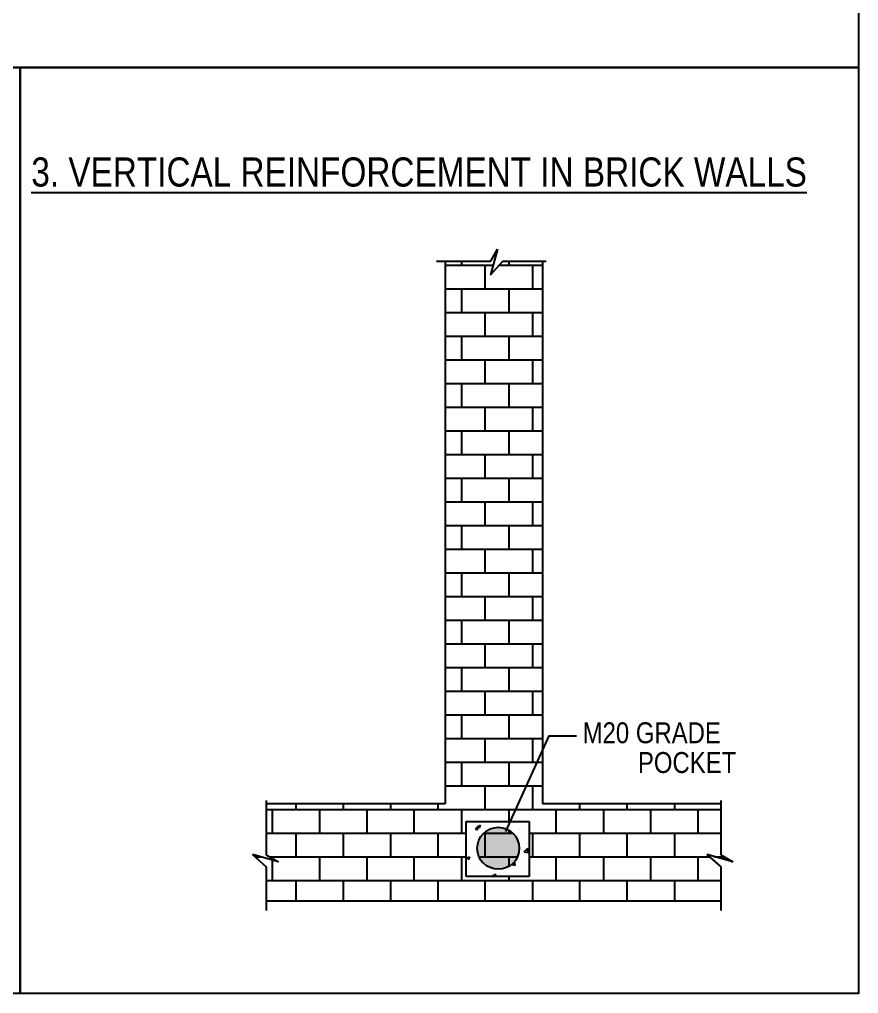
# Model space of a CAD drawing. Header units: metres. Extents: x 516 to 666, y 54 to 108.
# Drawn here: x 606.29 to 609.086, y 86.464 to 89.71 of the extents above; entities that cross this region are included whole.
import ezdxf

# ---------------------------------------------------------------- set-up
doc = ezdxf.new("R2010")
doc.units = ezdxf.units.M
doc.header["$LTSCALE"] = 30
doc.header["$MEASUREMENT"] = 0
doc.layers.get('0').update_dxf_attribs({"linetype": 'CONTINUOUS'})
doc.styles.get("Standard").update_dxf_attribs({"font": 'ARIALN.TTF', "height": 10})

msp = doc.modelspace()

# ---------------------------------------------------------------- hatches: boundary and pattern name
msp.add_hatch(color=256).paths.add_polyline_path([(607.9557, 86.9484, 1), (607.8157, 86.9484, 1)])

# ---------------------------------------------------------------- linework, layer by layer
for p, q in [((607.8834, 88.945), (607.8595, 88.8585)), ((607.8608, 88.9049), (607.8834, 88.945)), ((607.6798, 88.9049), (607.8608, 88.9049)), ((607.7083, 88.9049), (607.7083, 87.0965)), ((607.7637, 88.8917), (607.7637, 88.9049)), ((607.8595, 88.8585), (607.901, 88.9049)), ((607.901, 88.9049), (608.0457, 88.9049)), ((607.9214, 88.8917), (607.9214, 88.9049)), ((608.0326, 88.9049), (608.0326, 87.0965)), ((607.7083, 88.8917), (607.8687, 88.8917)), ((607.8425, 88.8129), (607.8425, 88.8917)), ((607.8892, 88.8917), (608.0326, 88.8917)), ((608.0003, 88.8129), (608.0003, 88.8917)), ((607.7083, 88.8129), (608.0326, 88.8129)), ((607.7637, 88.734), (607.7637, 88.8129)), ((607.9214, 88.734), (607.9214, 88.8129)), ((607.7083, 88.734), (608.0326, 88.734)), ((607.8425, 88.6551), (607.8425, 88.734)), ((608.0003, 88.6551), (608.0003, 88.734)), ((607.7083, 88.6551), (608.0326, 88.6551)), ((607.7637, 88.5763), (607.7637, 88.6551)), ((607.9214, 88.5763), (607.9214, 88.6551)), ((607.7083, 88.5763), (608.0326, 88.5763)), ((607.8425, 88.4974), (607.8425, 88.5763)), ((608.0003, 88.4974), (608.0003, 88.5763)), ((607.7083, 88.4974), (608.0326, 88.4974)), ((607.7637, 88.4185), (607.7637, 88.4974)), ((607.9214, 88.4185), (607.9214, 88.4974)), ((607.7083, 88.4185), (608.0326, 88.4185)), ((607.8425, 88.3397), (607.8425, 88.4185)), ((608.0003, 88.3397), (608.0003, 88.4185)), ((607.7083, 88.3397), (608.0326, 88.3397)), ((607.7637, 88.2608), (607.7637, 88.3397)), ((607.9214, 88.2608), (607.9214, 88.3397)), ((607.7083, 88.2608), (608.0326, 88.2608)), ((607.8425, 88.1819), (607.8425, 88.2608)), ((608.0003, 88.1819), (608.0003, 88.2608)), ((607.7083, 88.1819), (608.0326, 88.1819)), ((607.7637, 88.1031), (607.7637, 88.1819)), ((607.9214, 88.1031), (607.9214, 88.1819)), ((607.7083, 88.1031), (608.0326, 88.1031)), ((607.8425, 88.0242), (607.8425, 88.1031)), ((608.0003, 88.0242), (608.0003, 88.1031)), ((607.7083, 88.0242), (608.0326, 88.0242)), ((607.7637, 87.9454), (607.7637, 88.0242)), ((607.9214, 87.9454), (607.9214, 88.0242)), ((607.7083, 87.9454), (608.0326, 87.9454)), ((607.8425, 87.8665), (607.8425, 87.9454)), ((608.0003, 87.8665), (608.0003, 87.9454)), ((607.7083, 87.8665), (608.0326, 87.8665)), ((607.7637, 87.7876), (607.7637, 87.8665)), ((607.9214, 87.7876), (607.9214, 87.8665)), ((607.7083, 87.7876), (608.0326, 87.7876)), ((607.8425, 87.7088), (607.8425, 87.7876)), ((608.0003, 87.7088), (608.0003, 87.7876)), ((607.7083, 87.7088), (608.0326, 87.7088)), ((607.7637, 87.6299), (607.7637, 87.7088)), ((607.9214, 87.6299), (607.9214, 87.7088)), ((607.7083, 87.6299), (608.0326, 87.6299)), ((607.8425, 87.551), (607.8425, 87.6299)), ((608.0003, 87.551), (608.0003, 87.6299)), ((607.7083, 87.551), (608.0326, 87.551)), ((607.7637, 87.4722), (607.7637, 87.551)), ((607.9214, 87.4722), (607.9214, 87.551)), ((607.7083, 87.4722), (608.0326, 87.4722)), ((607.8425, 87.3933), (607.8425, 87.4722)), ((608.0003, 87.3933), (608.0003, 87.4722)), ((607.7083, 87.3933), (608.0326, 87.3933)), ((607.7637, 87.3144), (607.7637, 87.3933)), ((607.9214, 87.3144), (607.9214, 87.3933)), ((607.7083, 87.3144), (608.0326, 87.3144)), ((607.8425, 87.2356), (607.8425, 87.3144)), ((608.0003, 87.2356), (608.0003, 87.3144)), ((607.7083, 87.2356), (608.0326, 87.2356)), ((607.7637, 87.1567), (607.7637, 87.2356)), ((607.9214, 87.1567), (607.9214, 87.2356)), ((607.7083, 87.1567), (608.0326, 87.1567)), ((607.8425, 87.0778), (607.8425, 87.1567)), ((608.0003, 87.0778), (608.0003, 87.1567)), ((607.1125, 87.1072), (607.1125, 86.9263)), ((608.627, 87.1072), (608.627, 86.9263)), ((607.7083, 87.0965), (607.1125, 87.0965)), ((607.1125, 87.0778), (608.627, 87.0778)), ((607.1327, 86.999), (607.1327, 87.0778)), ((607.2116, 87.0778), (607.2116, 87.0965)), ((607.2905, 86.999), (607.2905, 87.0778)), ((607.3693, 87.0778), (607.3693, 87.0965)), ((607.4482, 86.999), (607.4482, 87.0778)), ((607.5271, 87.0778), (607.5271, 87.0965)), ((607.6059, 86.999), (607.6059, 87.0778)), ((607.6848, 87.0778), (607.6848, 87.0965)), ((607.7637, 86.999), (607.7637, 87.0778)), ((607.9214, 87.0372), (607.9214, 87.0778)), ((608.627, 87.0965), (608.0326, 87.0965)), ((608.0791, 86.999), (608.0791, 87.0778)), ((608.158, 87.0778), (608.158, 87.0965)), ((608.2369, 86.999), (608.2369, 87.0778)), ((608.3157, 87.0778), (608.3157, 87.0965)), ((608.3946, 86.999), (608.3946, 87.0778)), ((608.4735, 87.0778), (608.4735, 87.0965)), ((608.5523, 86.999), (608.5523, 87.0778)), ((607.7784, 87.0372), (607.9888, 87.0372)), ((607.7784, 86.8543), (607.7784, 87.0372)), ((607.8065, 87.0333), (607.8065, 87.0333)), ((607.8092, 87.0115), (607.8162, 87.0199)), ((607.8092, 87.0115), (607.8179, 87.0108)), ((607.816, 87.0212), (607.8262, 87.025)), ((607.816, 87.0212), (607.8233, 87.0163)), ((607.8179, 87.0108), (607.8162, 87.0199)), ((607.8232, 87.0163), (607.8262, 87.025)), ((607.9069, 87.0164), (607.9069, 87.0164)), ((607.9194, 87.0098), (607.9202, 87.0108)), ((607.9205, 87.0092), (607.9202, 87.0108)), ((607.9258, 87.016), (607.9258, 87.016)), ((607.9564, 87.0102), (607.9564, 87.0102)), ((607.9618, 87.0236), (607.9618, 87.0236)), ((607.9888, 87.0372), (607.9888, 86.8543)), ((607.1125, 86.999), (607.7784, 86.999)), ((607.2116, 86.9201), (607.2116, 86.999)), ((607.3693, 86.9201), (607.3693, 86.999)), ((607.5271, 86.9201), (607.5271, 86.999)), ((607.6848, 86.9201), (607.6848, 86.999)), ((607.779, 86.9995), (607.779, 86.9995)), ((607.8079, 86.9901), (607.8079, 86.9901)), ((607.8159, 86.9833), (607.8159, 86.9833)), ((607.8373, 86.999), (607.9341, 86.999)), ((607.8425, 86.9201), (607.8425, 86.999)), ((607.9214, 86.999), (607.9214, 87.0086)), ((607.9888, 86.999), (608.627, 86.999)), ((608.0003, 86.9201), (608.0003, 86.999)), ((608.158, 86.9201), (608.158, 86.999)), ((608.3157, 86.9201), (608.3157, 86.999)), ((608.4735, 86.9201), (608.4735, 86.999)), ((607.9547, 86.962), (607.9547, 86.962)), ((607.9707, 86.9768), (607.9707, 86.9768)), ((607.9724, 86.9367), (607.9837, 86.9484)), ((607.9811, 86.9653), (607.9811, 86.9653)), ((607.9849, 86.9343), (607.9833, 86.948)), ((607.1527, 86.9037), (607.0661, 86.9275)), ((607.0661, 86.9275), (607.1125, 86.8861)), ((607.0744, 86.9201), (607.0931, 86.9201)), ((607.1125, 86.9263), (607.1527, 86.9037)), ((607.1235, 86.9201), (607.7784, 86.9201)), ((607.1327, 86.9149), (607.1327, 86.9201)), ((607.2905, 86.8412), (607.2905, 86.9201)), ((607.4482, 86.8412), (607.4482, 86.9201)), ((607.6059, 86.8412), (607.6059, 86.9201)), ((607.7637, 86.8412), (607.7637, 86.9201)), ((607.7808, 86.916), (607.7909, 86.9199)), ((607.7808, 86.916), (607.788, 86.9112)), ((607.788, 86.9112), (607.7909, 86.9199)), ((607.8061, 86.9418), (607.8061, 86.9418)), ((607.812, 86.9362), (607.812, 86.9362)), ((607.8216, 86.9201), (607.9497, 86.9201)), ((607.9214, 86.8882), (607.9214, 86.9201)), ((607.9529, 86.9137), (607.9529, 86.9137)), ((607.972, 86.9363), (607.9849, 86.9343)), ((607.9771, 86.9213), (607.9771, 86.9213)), ((607.9888, 86.9201), (608.5889, 86.9201)), ((608.0791, 86.8412), (608.0791, 86.9201)), ((608.2369, 86.8412), (608.2369, 86.9201)), ((608.3946, 86.8412), (608.3946, 86.9201)), ((608.5523, 86.8412), (608.5523, 86.9201)), ((608.5806, 86.9275), (608.627, 86.8861)), ((608.6672, 86.9037), (608.5806, 86.9275)), ((608.6076, 86.9201), (608.638, 86.9201)), ((608.627, 86.9263), (608.6672, 86.9037)), ((608.6312, 86.9201), (608.6312, 86.924)), ((607.1125, 86.8861), (607.1125, 86.7414)), ((607.1327, 86.8412), (607.1327, 86.9092)), ((607.7871, 86.9096), (607.7871, 86.9096)), ((607.7943, 86.8972), (607.7943, 86.8972)), ((607.8044, 86.8936), (607.8044, 86.8936)), ((607.8293, 86.9025), (607.8311, 86.9046)), ((607.8293, 86.9025), (607.8331, 86.9022)), ((607.8306, 86.902), (607.8306, 86.902)), ((607.9333, 86.8934), (607.9403, 86.9017)), ((607.9333, 86.8934), (607.942, 86.8926)), ((607.942, 86.8926), (607.9403, 86.9017)), ((607.9419, 86.9031), (607.9419, 86.9031)), ((608.627, 86.8861), (608.627, 86.7414)), ((607.9888, 86.8543), (607.7784, 86.8543)), ((607.8673, 86.8577), (607.8775, 86.8616)), ((607.8673, 86.8577), (607.8723, 86.8543)), ((607.875, 86.8543), (607.8774, 86.8616)), ((607.8758, 86.8546), (607.8758, 86.8546)), ((607.8906, 86.8642), (607.8906, 86.8642)), ((607.9214, 86.8412), (607.9214, 86.8543)), ((607.9389, 86.8641), (607.9389, 86.8641)), ((607.9511, 86.8655), (607.9511, 86.8655)), ((607.9751, 86.8788), (607.9751, 86.8788)), ((607.9752, 86.8689), (607.9752, 86.8689)), ((607.1125, 86.8412), (608.627, 86.8412)), ((607.2116, 86.7723), (607.2116, 86.8412)), ((607.3693, 86.7723), (607.3693, 86.8412)), ((607.5271, 86.7723), (607.5271, 86.8412)), ((607.6848, 86.7723), (607.6848, 86.8412)), ((607.8425, 86.7723), (607.8425, 86.8412)), ((608.0003, 86.7723), (608.0003, 86.8412)), ((608.158, 86.7723), (608.158, 86.8412)), ((608.3157, 86.7723), (608.3157, 86.8412)), ((608.4735, 86.7723), (608.4735, 86.8412)), ((607.7083, 86.7723), (607.1125, 86.7723)), ((608.627, 86.7723), (607.7083, 86.7723))]:
    msp.add_line(p, q)
for points in [[(595.6708, 97.7187), (609.0862, 97.7187), (609.0862, 89.5495), (595.6708, 89.5495)], [(602.582, 89.5495), (606.2923, 89.5495), (606.2923, 86.4644), (602.582, 86.4644)], [(606.2923, 89.5495), (609.0862, 89.5495), (609.0862, 86.4644), (606.2923, 86.4644)]]:
    msp.add_lwpolyline(points, close=True)
msp.add_lwpolyline([(607.9112, 87.0048), (608.0551, 87.3233), (608.1463, 87.3233)])
msp.add_circle((607.8857, 86.9484), 0.07)
msp.add_solid([(607.9206, 87.0005), (607.8857, 86.9484), (607.9018, 87.009)])

# ---------------------------------------------------------------- texts
for s, height, p in [('%%U3. VERTICAL REINFORCEMENT IN BRICK WALLS', 0.096928, (606.3295, 89.1532)), ('M20 GRADE', 0.06959, (608.1668, 87.2984)), ('POCKET', 0.06959, (608.351, 87.1993))]:
    msp.add_text(s, height=height).set_placement(p)

doc.saveas('drawing.dxf')
